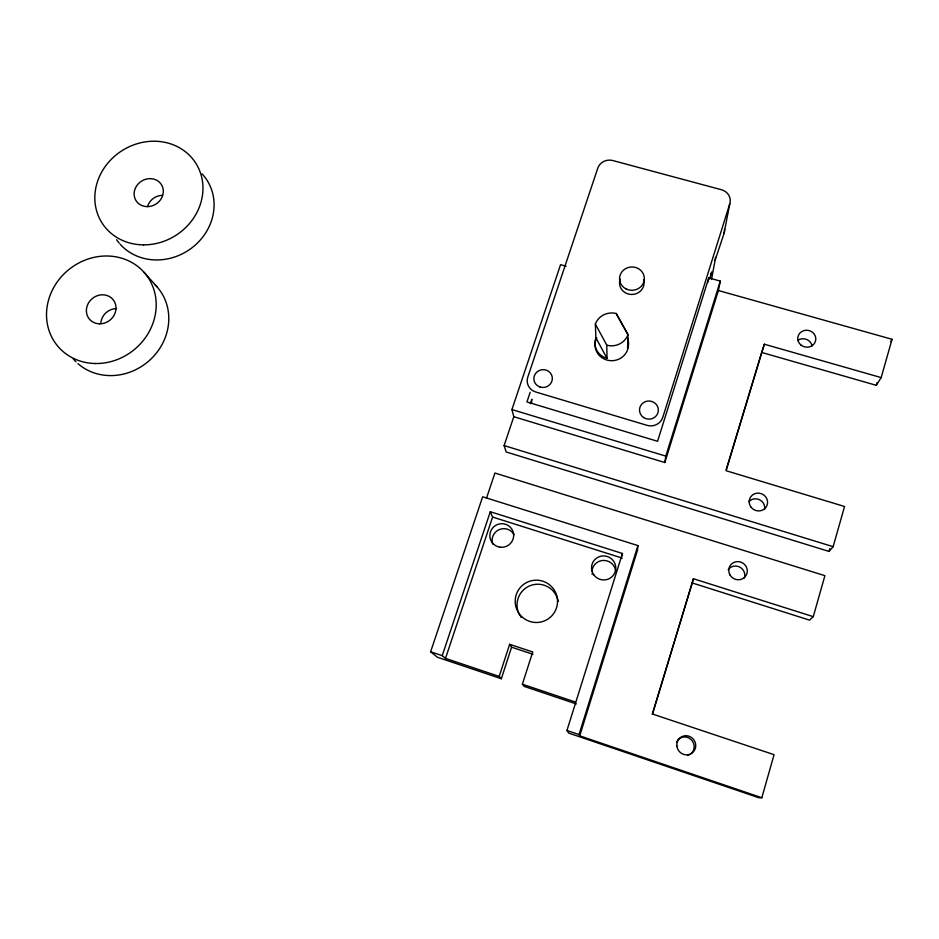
<?xml version="1.0" encoding="UTF-8"?>
<svg xmlns="http://www.w3.org/2000/svg" width="939" height="939" viewBox="0 0 939 939"><rect width="100%" height="100%" fill="white"/><g stroke="black" fill="none" stroke-linecap="round" stroke-linejoin="round"><path stroke-width="1.41" d="M595.349 324.037L606.794 345.188L607.017 358.381A16.785 15.998 -2.8 0 1 595.901 337.782L595.349 324.037A17.289 16.433 -3.3 0 1 616.16 313.497L627.991 334.671L627.592 348.169A16.785 15.998 -2.8 0 0 627.698 338.005M622.357 555.794L622.428 553.47L490.299 511.72L442.234 655.657L445.497 658.392L499.196 676.42L501.344 678.733L511.579 647.194L509.631 644.307L499.196 676.42M501.344 678.733L437.445 657.265L430.625 651.772L482.658 496.766L637.91 545.582L637.464 550.371L579.715 735.836L761.822 797.739L774.065 754.674L652.535 714.051L693.452 578.753L813.268 616.653L824.9 575.677L494.923 473.033L486.437 498.374M566.147 266.265L560.56 264.692L511.931 409.568L513.797 416.705L664.824 462.528L665.786 456.119L720.307 281.101L708.769 277.874L657.582 441.295L526.943 401.951L530.183 392.279M707.994 282.158L708.769 277.874M711.574 279.118L715.049 260.479A65.8 61.563 -2.5 0 0 715.518 257.263M715.049 260.479L724.063 233.365L729.791 203.775A12.277 11.338 0.4 0 0 721.422 189.725L612.815 160.546A12.031 11.115 -6.8 0 0 597.803 168.116L527.788 377.114A12.348 11.878 -10.2 0 0 535.723 391.986L647.065 425.344A12.606 12.113 5 0 0 662.793 417.35L729.791 203.775M664.824 462.528L718.382 290.515L720.307 281.101M513.797 416.705L504.126 445.567L506.109 451.952L829.043 551.428L829.841 548.611M726.164 469.77L761.646 352.442L876.287 385.319L877.085 382.537M829.043 551.428L833.139 546.686L844.548 506.497L726.105 470.709L764.346 344.214L881.169 377.595L892.05 339.296L718.382 290.515M652.241 714.286L693.452 578.753M709.614 278.977L711.797 271.981A65.8 61.563 -2.5 0 1 710.494 275.01M579.715 735.836L579.034 734.58L637.91 545.582M761.822 797.739L758.97 797.774L568.729 733.101L566.945 730.472L622.428 553.47M576.323 703.945L524.103 686.362L522.377 684.214L532.742 651.971L509.631 644.307M761.646 352.442L764.346 344.214M445.497 658.392L492.599 517.06L490.299 511.72M530.394 403.676L531.779 399.509M890.606 341.69L892.05 339.296M876.287 385.319L881.169 377.595M813.268 616.653L809.5 620.116L691.973 582.873M511.931 409.568L665.786 456.119M504.126 445.567L833.139 546.686M492.599 517.06L622.275 558.118M511.579 647.194L532.941 654.272M430.625 651.772L442.234 655.657M522.377 684.214L575.619 702.102M566.945 730.472L579.034 734.58M144.078 272.322L156.919 286.735M628.05 334.695L616.172 313.438M595.901 337.782L607.017 358.381M100.896 322.664A14.918 13.627 -39.1 0 1 116.553 308.591M154.912 284.623A55.237 50.46 -39.2 0 1 152.4 357.606A55.237 50.46 -39.2 0 1 77.949 363.628M76 361.808A55.237 50.46 -39.2 0 1 73.289 358.909M147.904 205.5A14.601 13.24 -32.8 0 1 162.447 195.335M202.12 173.915A54.098 49.028 -32.8 0 1 194.49 245.748A54.098 49.028 -32.8 0 1 120.145 244.199M119.218 243.131A54.098 49.028 -32.8 0 1 116.624 239.703M492.74 544.092A11.702 11.585 -22.7 0 1 514.067 534.655M592.145 574.269A11.949 11.773 24.6 0 1 592.039 573.659M591.957 571.393A11.949 11.773 24.6 0 1 603.707 560.419A11.949 11.773 24.6 0 1 615.726 571.37M521.18 617.428A20.799 20.752 52.7 0 1 520.758 616.841M519.971 615.62A20.799 20.752 52.7 0 1 519.783 615.303M519.431 614.669A20.799 20.752 52.7 0 1 531.016 585.349A20.799 20.752 52.7 0 1 558.236 601.359M728.183 569.715A9.19 8.862 30 0 1 744.381 578.001M677.535 740.319A9.531 9.179 54.9 0 1 692.559 741.282A9.531 9.179 54.9 0 1 687.524 755.449M676.514 741.963A9.531 9.179 54.9 0 1 676.819 741.387M748.888 501.602A9.097 8.709 22.2 0 1 764.592 509.443M797.669 340.493A8.885 8.31 11.5 0 1 812.071 346.022M724.45 229.151A11.655 10.822 1 0 1 724.063 233.365M643.696 279.916A12.289 11.585 -2.9 0 1 631.243 294.47A12.289 11.585 -2.9 0 1 620.221 279.059M531.615 402.796A11.726 11.315 -9.4 0 1 531.873 399.357M627.991 334.671A17.289 16.433 -3.3 0 1 606.794 345.188M627.733 340.047A16.714 15.94 -2.7 0 1 611.688 360.705A16.714 15.94 -2.7 0 1 595.784 340.082M596.394 338.51A16.714 15.94 -2.7 0 1 596.758 337.758M95.508 363.522A56.809 51.692 -38.9 0 0 151.508 283.566A56.809 51.692 -38.9 0 0 57.068 282.17A56.809 51.692 -38.9 0 0 95.508 363.522M99.839 323.826A15.341 13.956 -38.9 0 0 114.64 302.041A15.341 13.956 -38.9 0 0 89.099 302.053A15.341 13.956 -38.9 0 0 99.839 323.826M147.505 206.615A15.012 13.545 -32.7 0 0 161.931 185.511A15.012 13.545 -32.7 0 0 136.742 185.734A15.012 13.545 -32.7 0 0 147.505 206.615M143.55 244.868A55.601 50.19 -32.7 0 0 198.164 167.4A55.601 50.19 -32.7 0 0 104.968 166.86A55.601 50.19 -32.7 0 0 143.55 244.868M500.064 547.191A11.925 11.784 -22.8 0 0 512.823 531.016A11.925 11.784 -22.8 0 0 492.423 528.258A11.925 11.784 -22.8 0 0 500.064 547.191M593.929 575.032A12.172 11.996 23.2 0 0 614.81 572.79A12.172 11.996 23.2 0 0 602.228 555.982A12.172 11.996 23.2 0 0 593.929 575.032M730.072 575.126A9.367 9.026 29.4 0 0 746.153 575.349A9.367 9.026 29.4 0 0 737.866 561.581A9.367 9.026 29.4 0 0 730.072 575.126M515.664 605.737A21.186 21.139 47.6 0 0 550.547 617.064A21.186 21.139 47.6 0 0 542.859 581.206A21.186 21.139 47.6 0 0 515.664 605.737M676.843 745.859A9.719 9.355 54.7 0 0 691.773 753.289A9.719 9.355 54.7 0 0 690.2 736.704A9.719 9.355 54.7 0 0 676.843 745.859M751.141 507.318A9.261 8.862 21.7 0 0 766.928 505.581A9.261 8.862 21.7 0 0 757.069 493.163A9.261 8.862 21.7 0 0 751.141 507.318M800.826 344.93A9.05 8.451 11.2 0 0 815.639 340.599A9.05 8.451 11.2 0 0 803.901 330.61A9.05 8.451 11.2 0 0 800.826 344.93M539.831 386.938A9.261 8.897 -9.7 0 0 552.226 377.02A9.261 8.897 -9.7 0 0 537.249 371.738A9.261 8.897 -9.7 0 0 539.831 386.938M643.579 417.515A9.437 9.073 4.6 0 0 658.333 410.836A9.437 9.073 4.6 0 0 644.858 401.857A9.437 9.073 4.6 0 0 643.579 417.515M626.219 289.012A12.395 11.667 -3 0 0 644.318 278.038A12.395 11.667 -3 0 0 625.28 268.824A12.395 11.667 -3 0 0 626.219 289.012"/></g></svg>
